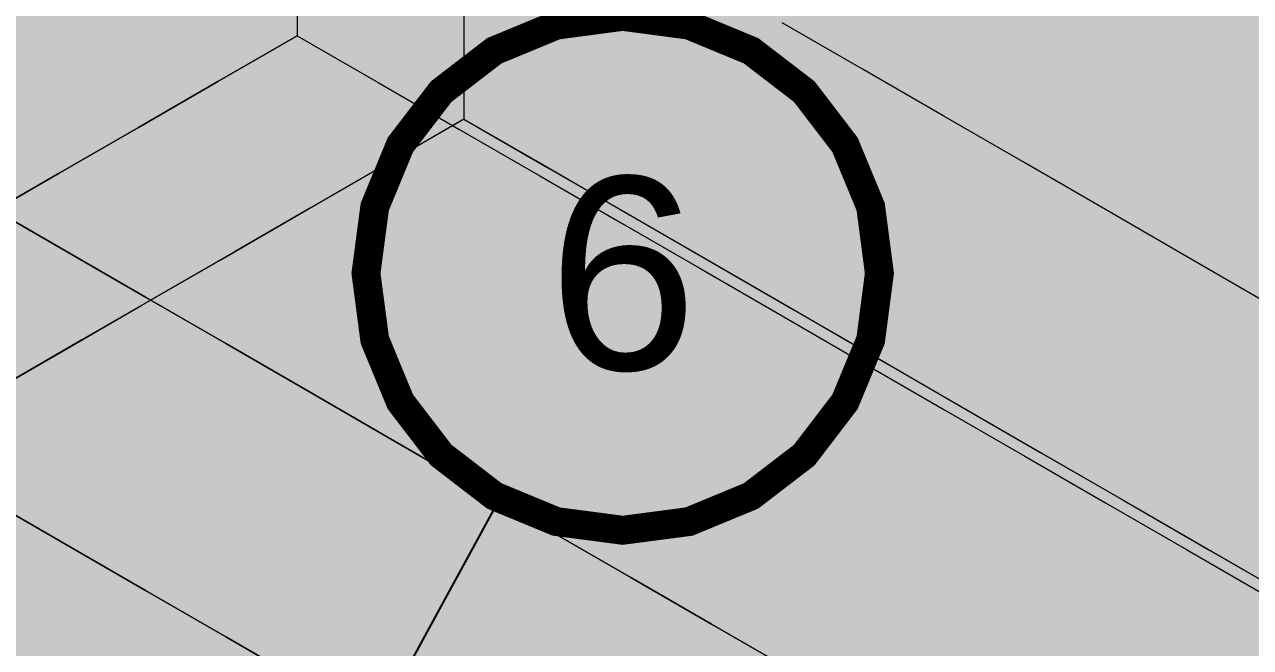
# Model space of a CAD drawing. Header units: metres. Extents: x 349021 to 349543, y 9281040 to 9281959.
# Drawn here: x 349202.7963 to 349202.9874, y 9281042.5714 to 9281042.6684 of the extents above; entities that cross this region are included whole.
import ezdxf
from ezdxf.enums import TextEntityAlignment as Align

# ---------------------------------------------------------------- set-up
doc = ezdxf.new("R2010")
doc.units = ezdxf.units.M
doc.header["$LTSCALE"] = 0.25
doc.layers.add('ISO-3D', color=7, linetype='CONTINUOUS', lineweight=13)
doc.layers.add('ISO-3D-ARISTAS', color=250, linetype='CONTINUOUS', lineweight=13)
doc.layers.add('LLAMADAS-NUM', color=30, linetype='CONTINUOUS', lineweight=25, true_color=0xc05014)
doc.styles.get("Standard").update_dxf_attribs({"font": 'arial.ttf'})

msp = doc.modelspace()

# ---------------------------------------------------------------- linework, layer by layer
at = {"layer": 'ISO-3D', "true_color": 0x8e8d88}
for points in [[(349202.87764, 9281042.67421), (349202.89046, 9281042.6668), (349202.87764, 9281042.68817), (349202.89046, 9281042.68077)], [(349202.90328, 9281042.67337), (349202.9161, 9281042.66597), (349202.90328, 9281042.68734), (349202.9161, 9281042.67993)], [(349202.86403, 9281042.67495), (349202.87662, 9281042.66768), (349202.86403, 9281042.68637), (349202.87662, 9281042.67909)], [(349202.92892, 9281042.67253), (349202.94174, 9281042.66513), (349202.92892, 9281042.6865), (349202.94174, 9281042.6791)], [(349202.95456, 9281042.6717), (349202.96738, 9281042.66429), (349202.95456, 9281042.68566), (349202.96738, 9281042.67826)], [(349202.88922, 9281042.67182), (349202.90182, 9281042.66455), (349202.88922, 9281042.68323), (349202.90182, 9281042.67596)], [(349202.85143, 9281042.67081), (349202.86403, 9281042.66354), (349202.85143, 9281042.68223), (349202.86403, 9281042.67495)], [(349202.86481, 9281042.66764), (349202.87764, 9281042.66024), (349202.86481, 9281042.68161), (349202.87764, 9281042.67421)], [(349202.87662, 9281042.66768), (349202.88922, 9281042.66041), (349202.87662, 9281042.67909), (349202.88922, 9281042.67182)], [(349202.89046, 9281042.6668), (349202.90328, 9281042.6594), (349202.89046, 9281042.68077), (349202.90328, 9281042.67337)], [(349202.9161, 9281042.66597), (349202.92892, 9281042.65857), (349202.9161, 9281042.67993), (349202.92892, 9281042.67253)], [(349202.94174, 9281042.66513), (349202.95456, 9281042.65773), (349202.94174, 9281042.6791), (349202.95456, 9281042.6717)], [(349202.83883, 9281042.66667), (349202.85143, 9281042.6594), (349202.83883, 9281042.67809), (349202.85143, 9281042.67081)], [(349202.96738, 9281042.66429), (349202.9802, 9281042.65689), (349202.96738, 9281042.67826), (349202.9802, 9281042.67086)], [(349202.9802, 9281042.67086), (349202.99302, 9281042.66346), (349202.9802, 9281042.67896), (349202.99302, 9281042.67156)], [(349202.90182, 9281042.66455), (349202.91441, 9281042.65728), (349202.90182, 9281042.67596), (349202.91441, 9281042.66869)], [(349202.86403, 9281042.66354), (349202.87662, 9281042.65627), (349202.86403, 9281042.67495), (349202.87662, 9281042.66768)], [(349202.87764, 9281042.66024), (349202.89046, 9281042.65284), (349202.87764, 9281042.67421), (349202.89046, 9281042.6668)], [(349202.90328, 9281042.6594), (349202.9161, 9281042.652), (349202.90328, 9281042.67337), (349202.9161, 9281042.66597)], [(349202.88922, 9281042.66041), (349202.90182, 9281042.65314), (349202.88922, 9281042.67182), (349202.90182, 9281042.66455)], [(349202.92892, 9281042.65857), (349202.94174, 9281042.65116), (349202.92892, 9281042.67253), (349202.94174, 9281042.66513)], [(349202.95456, 9281042.65773), (349202.96738, 9281042.65033), (349202.95456, 9281042.6717), (349202.96738, 9281042.66429)], [(349202.85143, 9281042.6594), (349202.86403, 9281042.65213), (349202.85143, 9281042.67081), (349202.86403, 9281042.66354)], [(349202.9802, 9281042.65689), (349202.99302, 9281042.64949), (349202.9802, 9281042.67086), (349202.99302, 9281042.66346)], [(349202.86481, 9281042.65367), (349202.87764, 9281042.64627), (349202.86481, 9281042.66764), (349202.87764, 9281042.66024)], [(349202.87662, 9281042.65627), (349202.88922, 9281042.649), (349202.87662, 9281042.66768), (349202.88922, 9281042.66041)], [(349202.91441, 9281042.65728), (349202.92701, 9281042.65), (349202.91441, 9281042.66869), (349202.92701, 9281042.66142)], [(349202.89046, 9281042.65284), (349202.90328, 9281042.64544), (349202.89046, 9281042.6668), (349202.90328, 9281042.6594)], [(349202.9161, 9281042.652), (349202.92892, 9281042.6446), (349202.9161, 9281042.66597), (349202.92892, 9281042.65857)], [(349202.90182, 9281042.65314), (349202.91441, 9281042.64586), (349202.90182, 9281042.66455), (349202.91441, 9281042.65728)], [(349202.94174, 9281042.65116), (349202.95456, 9281042.64376), (349202.94174, 9281042.66513), (349202.95456, 9281042.65773)], [(349202.96738, 9281042.65033), (349202.9802, 9281042.64293), (349202.96738, 9281042.66429), (349202.9802, 9281042.65689)], [(349202.86403, 9281042.65213), (349202.87662, 9281042.64486), (349202.86403, 9281042.66354), (349202.87662, 9281042.65627)], [(349202.87764, 9281042.64627), (349202.89046, 9281042.63887), (349202.87764, 9281042.66024), (349202.89046, 9281042.65284)], [(349202.88922, 9281042.649), (349202.90182, 9281042.64172), (349202.88922, 9281042.66041), (349202.90182, 9281042.65314)], [(349202.92701, 9281042.65), (349202.93961, 9281042.64273), (349202.92701, 9281042.66142), (349202.93961, 9281042.65414)], [(349202.90328, 9281042.64544), (349202.9161, 9281042.63803), (349202.90328, 9281042.6594), (349202.9161, 9281042.652)], [(349202.92892, 9281042.6446), (349202.94174, 9281042.6372), (349202.92892, 9281042.65857), (349202.94174, 9281042.65116)], [(349202.87662, 9281042.64486), (349202.88922, 9281042.63758), (349202.87662, 9281042.65627), (349202.88922, 9281042.649)], [(349202.91441, 9281042.64586), (349202.92701, 9281042.63859), (349202.91441, 9281042.65728), (349202.92701, 9281042.65)], [(349202.95456, 9281042.64376), (349202.96738, 9281042.63636), (349202.95456, 9281042.65773), (349202.96738, 9281042.65033)], [(349202.9802, 9281042.64293), (349202.99302, 9281042.63552), (349202.9802, 9281042.65689), (349202.99302, 9281042.64949)], [(349202.89046, 9281042.63887), (349202.90328, 9281042.63147), (349202.89046, 9281042.65284), (349202.90328, 9281042.64544)], [(349202.90182, 9281042.64172), (349202.91441, 9281042.63445), (349202.90182, 9281042.65314), (349202.91441, 9281042.64586)], [(349202.93961, 9281042.64273), (349202.9522, 9281042.63546), (349202.93961, 9281042.65414), (349202.9522, 9281042.64687)], [(349202.9161, 9281042.63803), (349202.92892, 9281042.63063), (349202.9161, 9281042.652), (349202.92892, 9281042.6446)], [(349202.94174, 9281042.6372), (349202.95456, 9281042.6298), (349202.94174, 9281042.65116), (349202.95456, 9281042.64376)], [(349202.88922, 9281042.63758), (349202.90182, 9281042.63031), (349202.88922, 9281042.649), (349202.90182, 9281042.64172)], [(349202.92701, 9281042.63859), (349202.93961, 9281042.63132), (349202.92701, 9281042.65), (349202.93961, 9281042.64273)], [(349202.96738, 9281042.63636), (349202.9802, 9281042.62896), (349202.96738, 9281042.65033), (349202.9802, 9281042.64293)], [(349202.9522, 9281042.63546), (349202.9648, 9281042.62819), (349202.9522, 9281042.64687), (349202.9648, 9281042.6396)], [(349202.90328, 9281042.63147), (349202.9161, 9281042.62407), (349202.90328, 9281042.64544), (349202.9161, 9281042.63803)], [(349202.91441, 9281042.63445), (349202.92701, 9281042.62718), (349202.91441, 9281042.64586), (349202.92701, 9281042.63859)], [(349202.92892, 9281042.63063), (349202.94174, 9281042.62323), (349202.92892, 9281042.6446), (349202.94174, 9281042.6372)], [(349202.95456, 9281042.6298), (349202.96738, 9281042.62239), (349202.95456, 9281042.64376), (349202.96738, 9281042.63636)], [(349202.9802, 9281042.62896), (349202.99302, 9281042.62156), (349202.9802, 9281042.64293), (349202.99302, 9281042.63552)], [(349202.90182, 9281042.63031), (349202.91441, 9281042.62304), (349202.90182, 9281042.64172), (349202.91441, 9281042.63445)], [(349202.93961, 9281042.63132), (349202.9522, 9281042.62405), (349202.93961, 9281042.64273), (349202.9522, 9281042.63546)], [(349202.79002, 9281042.62909), (349202.80262, 9281042.62182), (349202.79002, 9281042.64051), (349202.80262, 9281042.63323)], [(349202.9648, 9281042.62819), (349202.9774, 9281042.62091), (349202.9648, 9281042.6396), (349202.9774, 9281042.63232)], [(349202.9161, 9281042.62407), (349202.92892, 9281042.61667), (349202.9161, 9281042.63803), (349202.92892, 9281042.63063)], [(349202.92701, 9281042.62718), (349202.93961, 9281042.61991), (349202.92701, 9281042.63859), (349202.93961, 9281042.63132)], [(349202.94174, 9281042.62323), (349202.95456, 9281042.61583), (349202.94174, 9281042.6372), (349202.95456, 9281042.6298)], [(349202.9522, 9281042.62405), (349202.9648, 9281042.61677), (349202.9522, 9281042.63546), (349202.9648, 9281042.62819)], [(349202.96738, 9281042.62239), (349202.9802, 9281042.61499), (349202.96738, 9281042.63636), (349202.9802, 9281042.62896)], [(349202.80262, 9281042.62182), (349202.81522, 9281042.61455), (349202.80262, 9281042.63323), (349202.81522, 9281042.62596)], [(349202.91441, 9281042.62304), (349202.92701, 9281042.61577), (349202.91441, 9281042.63445), (349202.92701, 9281042.62718)], [(349202.93961, 9281042.61991), (349202.9522, 9281042.61263), (349202.93961, 9281042.63132), (349202.9522, 9281042.62405)], [(349202.9774, 9281042.62091), (349202.98999, 9281042.61364), (349202.9774, 9281042.63232), (349202.98999, 9281042.62505)], [(349202.92892, 9281042.61667), (349202.94174, 9281042.60926), (349202.92892, 9281042.63063), (349202.94174, 9281042.62323)], [(349202.95456, 9281042.61583), (349202.96738, 9281042.60843), (349202.95456, 9281042.6298), (349202.96738, 9281042.62239)], [(349202.79002, 9281042.61768), (349202.80262, 9281042.61041), (349202.79002, 9281042.62909), (349202.80262, 9281042.62182)], [(349202.9648, 9281042.61677), (349202.9774, 9281042.6095), (349202.9648, 9281042.62819), (349202.9774, 9281042.62091)], [(349202.9802, 9281042.61499), (349202.99302, 9281042.60759), (349202.9802, 9281042.62896), (349202.99302, 9281042.62156)], [(349202.81522, 9281042.61455), (349202.82781, 9281042.60728), (349202.81522, 9281042.62596), (349202.82781, 9281042.61869)], [(349202.92701, 9281042.61577), (349202.93961, 9281042.60849), (349202.92701, 9281042.62718), (349202.93961, 9281042.61991)], [(349202.9522, 9281042.61263), (349202.9648, 9281042.60536), (349202.9522, 9281042.62405), (349202.9648, 9281042.61677)], [(349202.80262, 9281042.61041), (349202.81522, 9281042.60314), (349202.80262, 9281042.62182), (349202.81522, 9281042.61455)], [(349202.94174, 9281042.60926), (349202.95456, 9281042.60186), (349202.94174, 9281042.62323), (349202.95456, 9281042.61583)], [(349202.96738, 9281042.60843), (349202.9802, 9281042.60103), (349202.96738, 9281042.62239), (349202.9802, 9281042.61499)], [(349202.93961, 9281042.60849), (349202.9522, 9281042.60122), (349202.93961, 9281042.61991), (349202.9522, 9281042.61263)], [(349202.9774, 9281042.6095), (349202.98999, 9281042.60223), (349202.9774, 9281042.62091), (349202.98999, 9281042.61364)], [(349202.82781, 9281042.60728), (349202.84041, 9281042.6), (349202.82781, 9281042.61869), (349202.84041, 9281042.61142)], [(349202.79002, 9281042.60627), (349202.80262, 9281042.599), (349202.79002, 9281042.61768), (349202.80262, 9281042.61041)], [(349202.9648, 9281042.60536), (349202.9774, 9281042.59809), (349202.9648, 9281042.61677), (349202.9774, 9281042.6095)], [(349202.81522, 9281042.60314), (349202.82781, 9281042.59586), (349202.81522, 9281042.61455), (349202.82781, 9281042.60728)], [(349202.95456, 9281042.60186), (349202.96738, 9281042.59446), (349202.95456, 9281042.61583), (349202.96738, 9281042.60843)], [(349202.9802, 9281042.60103), (349202.99302, 9281042.59362), (349202.9802, 9281042.61499), (349202.99302, 9281042.60759)], [(349202.9522, 9281042.60122), (349202.9648, 9281042.59395), (349202.9522, 9281042.61263), (349202.9648, 9281042.60536)], [(349202.80262, 9281042.599), (349202.81522, 9281042.59172), (349202.80262, 9281042.61041), (349202.81522, 9281042.60314)], [(349202.84041, 9281042.6), (349202.85301, 9281042.59273), (349202.84041, 9281042.61142), (349202.85301, 9281042.60414)], [(349202.96738, 9281042.59446), (349202.9802, 9281042.58706), (349202.96738, 9281042.60843), (349202.9802, 9281042.60103)], [(349202.9774, 9281042.59809), (349202.98999, 9281042.59081), (349202.9774, 9281042.6095), (349202.98999, 9281042.60223)], [(349202.82781, 9281042.59586), (349202.84041, 9281042.58859), (349202.82781, 9281042.60728), (349202.84041, 9281042.6)], [(349202.79002, 9281042.59486), (349202.80262, 9281042.58758), (349202.79002, 9281042.60627), (349202.80262, 9281042.599)], [(349202.9648, 9281042.59395), (349202.9774, 9281042.58667), (349202.9648, 9281042.60536), (349202.9774, 9281042.59809)], [(349202.81522, 9281042.59172), (349202.82781, 9281042.58445), (349202.81522, 9281042.60314), (349202.82781, 9281042.59586)], [(349202.85301, 9281042.59273), (349202.8656, 9281042.58546), (349202.85301, 9281042.60414), (349202.8656, 9281042.59687)], [(349202.9802, 9281042.58706), (349202.99302, 9281042.57966), (349202.9802, 9281042.60103), (349202.99302, 9281042.59362)], [(349202.80262, 9281042.58758), (349202.81522, 9281042.58031), (349202.80262, 9281042.599), (349202.81522, 9281042.59172)], [(349202.84041, 9281042.58859), (349202.85301, 9281042.58132), (349202.84041, 9281042.6), (349202.85301, 9281042.59273)], [(349202.9774, 9281042.58667), (349202.98999, 9281042.5794), (349202.9774, 9281042.59809), (349202.98999, 9281042.59081)], [(349202.82781, 9281042.58445), (349202.84041, 9281042.57718), (349202.82781, 9281042.59586), (349202.84041, 9281042.58859)], [(349202.8656, 9281042.58546), (349202.8782, 9281042.57819), (349202.8656, 9281042.59687), (349202.8782, 9281042.5896)], [(349202.81522, 9281042.58031), (349202.82781, 9281042.57304), (349202.81522, 9281042.59172), (349202.82781, 9281042.58445)], [(349202.85301, 9281042.58132), (349202.8656, 9281042.57405), (349202.85301, 9281042.59273), (349202.8656, 9281042.58546)], [(349202.8782, 9281042.57819), (349202.8908, 9281042.57091), (349202.8782, 9281042.5896), (349202.8908, 9281042.58233)], [(349202.84041, 9281042.57718), (349202.85301, 9281042.56991), (349202.84041, 9281042.58859), (349202.85301, 9281042.58132)], [(349202.8656, 9281042.57405), (349202.8782, 9281042.56677), (349202.8656, 9281042.58546), (349202.8782, 9281042.57819)], [(349202.82781, 9281042.57304), (349202.84041, 9281042.56577), (349202.82781, 9281042.58445), (349202.84041, 9281042.57718)], [(349202.8908, 9281042.57091), (349202.90339, 9281042.56364), (349202.8908, 9281042.58233), (349202.90339, 9281042.57505)], [(349202.85301, 9281042.56991), (349202.8656, 9281042.56263), (349202.85301, 9281042.58132), (349202.8656, 9281042.57405)], [(349202.8782, 9281042.56677), (349202.8908, 9281042.5595), (349202.8782, 9281042.57819), (349202.8908, 9281042.57091)], [(349202.84041, 9281042.56577), (349202.85301, 9281042.55849), (349202.84041, 9281042.57718), (349202.85301, 9281042.56991)], [(349202.8656, 9281042.56263), (349202.8782, 9281042.55536), (349202.8656, 9281042.57405), (349202.8782, 9281042.56677)], [(349202.90339, 9281042.56364), (349202.91599, 9281042.55637), (349202.90339, 9281042.57505), (349202.91599, 9281042.56778)]]:
    msp.add_solid(points, dxfattribs=at)
at = {"layer": 'ISO-3D', "true_color": 0x7f7e7a}
for points in [[(349202.81409, 9281042.67521), (349202.80172, 9281042.66807), (349202.81409, 9281042.68663), (349202.80172, 9281042.67948)], [(349202.81718, 9281042.66903), (349202.80528, 9281042.66216), (349202.81718, 9281042.68332), (349202.80528, 9281042.67644)], [(349202.82646, 9281042.67094), (349202.81409, 9281042.6638), (349202.82646, 9281042.68236), (349202.81409, 9281042.67521)], [(349202.841, 9281042.6685), (349202.82909, 9281042.66162), (349202.841, 9281042.68278), (349202.82909, 9281042.67591)], [(349202.86481, 9281042.66796), (349202.85291, 9281042.66109), (349202.86481, 9281042.68225), (349202.85291, 9281042.67537)], [(349202.80172, 9281042.66807), (349202.78935, 9281042.66093), (349202.80172, 9281042.67948), (349202.78935, 9281042.67234)], [(349202.83883, 9281042.66667), (349202.82646, 9281042.65953), (349202.83883, 9281042.67809), (349202.82646, 9281042.67094)], [(349202.80528, 9281042.66216), (349202.79337, 9281042.65528), (349202.80528, 9281042.67644), (349202.79337, 9281042.66957)], [(349202.82909, 9281042.66162), (349202.81718, 9281042.65475), (349202.82909, 9281042.67591), (349202.81718, 9281042.66903)], [(349202.85291, 9281042.66109), (349202.841, 9281042.65421), (349202.85291, 9281042.67537), (349202.841, 9281042.6685)], [(349202.81409, 9281042.6638), (349202.80172, 9281042.65666), (349202.81409, 9281042.67521), (349202.80172, 9281042.66807)], [(349202.82646, 9281042.65953), (349202.81409, 9281042.65239), (349202.82646, 9281042.67094), (349202.81409, 9281042.6638)], [(349202.80172, 9281042.65666), (349202.78935, 9281042.64952), (349202.80172, 9281042.66807), (349202.78935, 9281042.66093)], [(349202.81718, 9281042.65475), (349202.80528, 9281042.64787), (349202.81718, 9281042.66903), (349202.80528, 9281042.66216)], [(349202.841, 9281042.65421), (349202.82909, 9281042.64734), (349202.841, 9281042.6685), (349202.82909, 9281042.66162)], [(349202.86481, 9281042.65367), (349202.85291, 9281042.6468), (349202.86481, 9281042.66796), (349202.85291, 9281042.66109)], [(349202.81409, 9281042.65239), (349202.80172, 9281042.64525), (349202.81409, 9281042.6638), (349202.80172, 9281042.65666)], [(349202.80528, 9281042.64787), (349202.79337, 9281042.641), (349202.80528, 9281042.66216), (349202.79337, 9281042.65528)], [(349202.82909, 9281042.64734), (349202.81718, 9281042.64046), (349202.82909, 9281042.66162), (349202.81718, 9281042.65475)], [(349202.85291, 9281042.6468), (349202.841, 9281042.63992), (349202.85291, 9281042.66109), (349202.841, 9281042.65421)], [(349202.80172, 9281042.64525), (349202.78935, 9281042.6381), (349202.80172, 9281042.65666), (349202.78935, 9281042.64952)], [(349202.81718, 9281042.64046), (349202.80528, 9281042.63359), (349202.81718, 9281042.65475), (349202.80528, 9281042.64787)], [(349202.841, 9281042.63992), (349202.82909, 9281042.63305), (349202.841, 9281042.65421), (349202.82909, 9281042.64734)], [(349202.80528, 9281042.63359), (349202.79337, 9281042.62671), (349202.80528, 9281042.64787), (349202.79337, 9281042.641)], [(349202.82909, 9281042.63305), (349202.81718, 9281042.62617), (349202.82909, 9281042.64734), (349202.81718, 9281042.64046)], [(349202.81718, 9281042.62617), (349202.80528, 9281042.6193), (349202.81718, 9281042.64046), (349202.80528, 9281042.63359)], [(349202.80528, 9281042.6193), (349202.79337, 9281042.61242), (349202.80528, 9281042.63359), (349202.79337, 9281042.62671)]]:
    msp.add_solid(points, dxfattribs=at)
at = {"layer": 'ISO-3D', "true_color": 0x9e9c96}
for points in [[(349202.93823, 9281042.68244), (349202.95083, 9281042.67517), (349202.92632, 9281042.67556), (349202.93892, 9281042.66829)], [(349202.96273, 9281042.68204), (349202.97533, 9281042.67477), (349202.95083, 9281042.67517), (349202.96342, 9281042.66789)], [(349202.98724, 9281042.68164), (349202.99984, 9281042.67437), (349202.97533, 9281042.67477), (349202.98793, 9281042.6675)], [(349202.92632, 9281042.67556), (349202.93892, 9281042.66829), (349202.91441, 9281042.66869), (349202.92701, 9281042.66142)], [(349202.95083, 9281042.67517), (349202.96342, 9281042.66789), (349202.93892, 9281042.66829), (349202.95152, 9281042.66102)], [(349202.97533, 9281042.67477), (349202.98793, 9281042.6675), (349202.96342, 9281042.66789), (349202.97602, 9281042.66062)], [(349202.93892, 9281042.66829), (349202.95152, 9281042.66102), (349202.92701, 9281042.66142), (349202.93961, 9281042.65414)], [(349202.96342, 9281042.66789), (349202.97602, 9281042.66062), (349202.95152, 9281042.66102), (349202.96411, 9281042.65375)], [(349202.83883, 9281042.66667), (349202.85143, 9281042.6594), (349202.82646, 9281042.65953), (349202.83906, 9281042.65226)], [(349202.98793, 9281042.6675), (349203.00052, 9281042.66022), (349202.97602, 9281042.66062), (349202.98862, 9281042.65335)], [(349202.95152, 9281042.66102), (349202.96411, 9281042.65375), (349202.93961, 9281042.65414), (349202.9522, 9281042.64687)], [(349202.97602, 9281042.66062), (349202.98862, 9281042.65335), (349202.96411, 9281042.65375), (349202.97671, 9281042.64647)], [(349202.82646, 9281042.65953), (349202.83906, 9281042.65226), (349202.81409, 9281042.65239), (349202.82669, 9281042.64512)], [(349202.85143, 9281042.6594), (349202.86403, 9281042.65213), (349202.83906, 9281042.65226), (349202.85166, 9281042.64499)], [(349202.81409, 9281042.65239), (349202.82669, 9281042.64512), (349202.80172, 9281042.64525), (349202.81432, 9281042.63797)], [(349202.86481, 9281042.65367), (349202.87771, 9281042.64623), (349202.85227, 9281042.64644), (349202.86517, 9281042.63899)], [(349202.96411, 9281042.65375), (349202.97671, 9281042.64647), (349202.9522, 9281042.64687), (349202.9648, 9281042.6396)], [(349202.98862, 9281042.65335), (349203.00121, 9281042.64607), (349202.97671, 9281042.64647), (349202.98931, 9281042.6392)], [(349202.83906, 9281042.65226), (349202.85166, 9281042.64499), (349202.82669, 9281042.64512), (349202.83928, 9281042.63784)], [(349202.86403, 9281042.65213), (349202.87662, 9281042.64486), (349202.85166, 9281042.64499), (349202.86425, 9281042.63771)], [(349202.80172, 9281042.64525), (349202.81432, 9281042.63797), (349202.78935, 9281042.6381), (349202.80194, 9281042.63083)], [(349202.82669, 9281042.64512), (349202.83928, 9281042.63784), (349202.81432, 9281042.63797), (349202.82691, 9281042.6307)], [(349202.85166, 9281042.64499), (349202.86425, 9281042.63771), (349202.83928, 9281042.63784), (349202.85188, 9281042.63057)], [(349202.85227, 9281042.64644), (349202.86517, 9281042.63899), (349202.83973, 9281042.63919), (349202.85263, 9281042.63175)], [(349202.87662, 9281042.64486), (349202.88922, 9281042.63758), (349202.86425, 9281042.63771), (349202.87685, 9281042.63044)], [(349202.87771, 9281042.64623), (349202.89061, 9281042.63878), (349202.86517, 9281042.63899), (349202.87807, 9281042.63154)], [(349202.97671, 9281042.64647), (349202.98931, 9281042.6392), (349202.9648, 9281042.6396), (349202.9774, 9281042.63232)], [(349202.79002, 9281042.64051), (349202.80262, 9281042.63323), (349202.77805, 9281042.6336), (349202.79065, 9281042.62633)], [(349202.83973, 9281042.63919), (349202.85263, 9281042.63175), (349202.82719, 9281042.63195), (349202.84009, 9281042.62451)], [(349202.86517, 9281042.63899), (349202.87807, 9281042.63154), (349202.85263, 9281042.63175), (349202.86553, 9281042.6243)], [(349202.98931, 9281042.6392), (349203.0019, 9281042.63193), (349202.9774, 9281042.63232), (349202.98999, 9281042.62505)], [(349202.78935, 9281042.6381), (349202.80194, 9281042.63083), (349202.77698, 9281042.63096), (349202.78957, 9281042.62369)], [(349202.81432, 9281042.63797), (349202.82691, 9281042.6307), (349202.80194, 9281042.63083), (349202.81454, 9281042.62356)], [(349202.83928, 9281042.63784), (349202.85188, 9281042.63057), (349202.82691, 9281042.6307), (349202.83951, 9281042.62343)], [(349202.86425, 9281042.63771), (349202.87685, 9281042.63044), (349202.85188, 9281042.63057), (349202.86448, 9281042.6233)], [(349202.88922, 9281042.63758), (349202.90182, 9281042.63031), (349202.87685, 9281042.63044), (349202.88945, 9281042.62317)], [(349202.89061, 9281042.63878), (349202.90351, 9281042.63134), (349202.87807, 9281042.63154), (349202.89097, 9281042.6241)], [(349202.80262, 9281042.63323), (349202.81522, 9281042.62596), (349202.79065, 9281042.62633), (349202.80325, 9281042.61905)], [(349202.82719, 9281042.63195), (349202.84009, 9281042.62451), (349202.81465, 9281042.62472), (349202.82755, 9281042.61727)], [(349202.85263, 9281042.63175), (349202.86553, 9281042.6243), (349202.84009, 9281042.62451), (349202.85299, 9281042.61706)], [(349202.87807, 9281042.63154), (349202.89097, 9281042.6241), (349202.86553, 9281042.6243), (349202.87843, 9281042.61686)], [(349202.90351, 9281042.63134), (349202.91641, 9281042.62389), (349202.89097, 9281042.6241), (349202.90387, 9281042.61665)], [(349202.80194, 9281042.63083), (349202.81454, 9281042.62356), (349202.78957, 9281042.62369), (349202.80217, 9281042.61642)], [(349202.82691, 9281042.6307), (349202.83951, 9281042.62343), (349202.81454, 9281042.62356), (349202.82714, 9281042.61629)], [(349202.85188, 9281042.63057), (349202.86448, 9281042.6233), (349202.83951, 9281042.62343), (349202.85211, 9281042.61616)], [(349202.87685, 9281042.63044), (349202.88945, 9281042.62317), (349202.86448, 9281042.6233), (349202.87707, 9281042.61603)], [(349202.90182, 9281042.63031), (349202.91441, 9281042.62304), (349202.88945, 9281042.62317), (349202.90204, 9281042.6159)], [(349202.79065, 9281042.62633), (349202.80325, 9281042.61905), (349202.77868, 9281042.61942), (349202.79128, 9281042.61214)], [(349202.81522, 9281042.62596), (349202.82781, 9281042.61869), (349202.80325, 9281042.61905), (349202.81585, 9281042.61178)], [(349202.78957, 9281042.62369), (349202.80217, 9281042.61642), (349202.7772, 9281042.61655), (349202.7898, 9281042.60927)], [(349202.81465, 9281042.62472), (349202.82755, 9281042.61727), (349202.80211, 9281042.61747), (349202.81501, 9281042.61003)], [(349202.84009, 9281042.62451), (349202.85299, 9281042.61706), (349202.82755, 9281042.61727), (349202.84045, 9281042.60982)], [(349202.86553, 9281042.6243), (349202.87843, 9281042.61686), (349202.85299, 9281042.61706), (349202.86589, 9281042.60962)], [(349202.89097, 9281042.6241), (349202.90387, 9281042.61665), (349202.87843, 9281042.61686), (349202.89133, 9281042.60941)], [(349202.91641, 9281042.62389), (349202.9293, 9281042.61644), (349202.90387, 9281042.61665), (349202.91676, 9281042.6092)], [(349202.81454, 9281042.62356), (349202.82714, 9281042.61629), (349202.80217, 9281042.61642), (349202.81477, 9281042.60914)], [(349202.83951, 9281042.62343), (349202.85211, 9281042.61616), (349202.82714, 9281042.61629), (349202.83973, 9281042.60901)], [(349202.86448, 9281042.6233), (349202.87707, 9281042.61603), (349202.85211, 9281042.61616), (349202.8647, 9281042.60888)], [(349202.88945, 9281042.62317), (349202.90204, 9281042.6159), (349202.87707, 9281042.61603), (349202.88967, 9281042.60875)], [(349202.91441, 9281042.62304), (349202.92701, 9281042.61577), (349202.90204, 9281042.6159), (349202.91464, 9281042.60862)], [(349202.80325, 9281042.61905), (349202.81585, 9281042.61178), (349202.79128, 9281042.61214), (349202.80388, 9281042.60487)], [(349202.82781, 9281042.61869), (349202.84041, 9281042.61142), (349202.81585, 9281042.61178), (349202.82844, 9281042.60451)], [(349202.80211, 9281042.61747), (349202.81501, 9281042.61003), (349202.78957, 9281042.61024), (349202.80247, 9281042.60279)], [(349202.80217, 9281042.61642), (349202.81477, 9281042.60914), (349202.7898, 9281042.60927), (349202.80239, 9281042.602)], [(349202.82714, 9281042.61629), (349202.83973, 9281042.60901), (349202.81477, 9281042.60914), (349202.82736, 9281042.60187)], [(349202.82755, 9281042.61727), (349202.84045, 9281042.60982), (349202.81501, 9281042.61003), (349202.82791, 9281042.60258)], [(349202.85211, 9281042.61616), (349202.8647, 9281042.60888), (349202.83973, 9281042.60901), (349202.85233, 9281042.60174)], [(349202.85299, 9281042.61706), (349202.86589, 9281042.60962), (349202.84045, 9281042.60982), (349202.85335, 9281042.60238)], [(349202.87707, 9281042.61603), (349202.88967, 9281042.60875), (349202.8647, 9281042.60888), (349202.8773, 9281042.60161)], [(349202.87843, 9281042.61686), (349202.89133, 9281042.60941), (349202.86589, 9281042.60962), (349202.87879, 9281042.60217)], [(349202.90387, 9281042.61665), (349202.91676, 9281042.6092), (349202.89133, 9281042.60941), (349202.90422, 9281042.60196)], [(349202.9293, 9281042.61644), (349202.9422, 9281042.609), (349202.91676, 9281042.6092), (349202.92966, 9281042.60176)], [(349202.90204, 9281042.6159), (349202.91464, 9281042.60862), (349202.88967, 9281042.60875), (349202.90227, 9281042.60148)], [(349202.92701, 9281042.61577), (349202.93961, 9281042.60849), (349202.91464, 9281042.60862), (349202.92724, 9281042.60135)], [(349202.79128, 9281042.61214), (349202.80388, 9281042.60487), (349202.77931, 9281042.60523), (349202.79191, 9281042.59796)], [(349202.81585, 9281042.61178), (349202.82844, 9281042.60451), (349202.80388, 9281042.60487), (349202.81647, 9281042.5976)], [(349202.84041, 9281042.61142), (349202.85301, 9281042.60414), (349202.82844, 9281042.60451), (349202.84104, 9281042.59723)], [(349202.78957, 9281042.61024), (349202.80247, 9281042.60279), (349202.77703, 9281042.60299), (349202.78993, 9281042.59555)], [(349202.7898, 9281042.60927), (349202.80239, 9281042.602), (349202.77743, 9281042.60213), (349202.79002, 9281042.59486)], [(349202.81477, 9281042.60914), (349202.82736, 9281042.60187), (349202.80239, 9281042.602), (349202.81499, 9281042.59473)], [(349202.81501, 9281042.61003), (349202.82791, 9281042.60258), (349202.80247, 9281042.60279), (349202.81537, 9281042.59534)], [(349202.83973, 9281042.60901), (349202.85233, 9281042.60174), (349202.82736, 9281042.60187), (349202.83996, 9281042.5946)], [(349202.84045, 9281042.60982), (349202.85335, 9281042.60238), (349202.82791, 9281042.60258), (349202.84081, 9281042.59514)], [(349202.8647, 9281042.60888), (349202.8773, 9281042.60161), (349202.85233, 9281042.60174), (349202.86493, 9281042.59447)], [(349202.86589, 9281042.60962), (349202.87879, 9281042.60217), (349202.85335, 9281042.60238), (349202.86625, 9281042.59493)], [(349202.88967, 9281042.60875), (349202.90227, 9281042.60148), (349202.8773, 9281042.60161), (349202.8899, 9281042.59434)], [(349202.89133, 9281042.60941), (349202.90422, 9281042.60196), (349202.87879, 9281042.60217), (349202.89168, 9281042.59472)], [(349202.91464, 9281042.60862), (349202.92724, 9281042.60135), (349202.90227, 9281042.60148), (349202.91486, 9281042.59421)], [(349202.91676, 9281042.6092), (349202.92966, 9281042.60176), (349202.90422, 9281042.60196), (349202.91712, 9281042.59452)], [(349202.93961, 9281042.60849), (349202.9522, 9281042.60122), (349202.92724, 9281042.60135), (349202.93983, 9281042.59408)], [(349202.9422, 9281042.609), (349202.9551, 9281042.60155), (349202.92966, 9281042.60176), (349202.94256, 9281042.59431)], [(349202.80388, 9281042.60487), (349202.81647, 9281042.5976), (349202.79191, 9281042.59796), (349202.80451, 9281042.59069)], [(349202.80247, 9281042.60279), (349202.81537, 9281042.59534), (349202.78993, 9281042.59555), (349202.80283, 9281042.5881)], [(349202.82844, 9281042.60451), (349202.84104, 9281042.59723), (349202.81647, 9281042.5976), (349202.82907, 9281042.59032)], [(349202.85301, 9281042.60414), (349202.8656, 9281042.59687), (349202.84104, 9281042.59723), (349202.85364, 9281042.58996)], [(349202.80239, 9281042.602), (349202.81499, 9281042.59473), (349202.79002, 9281042.59486), (349202.80262, 9281042.58758)], [(349202.82736, 9281042.60187), (349202.83996, 9281042.5946), (349202.81499, 9281042.59473), (349202.82759, 9281042.58745)], [(349202.82791, 9281042.60258), (349202.84081, 9281042.59514), (349202.81537, 9281042.59534), (349202.82827, 9281042.5879)], [(349202.85233, 9281042.60174), (349202.86493, 9281042.59447), (349202.83996, 9281042.5946), (349202.85256, 9281042.58732)], [(349202.85335, 9281042.60238), (349202.86625, 9281042.59493), (349202.84081, 9281042.59514), (349202.85371, 9281042.58769)], [(349202.8773, 9281042.60161), (349202.8899, 9281042.59434), (349202.86493, 9281042.59447), (349202.87752, 9281042.58719)], [(349202.87879, 9281042.60217), (349202.89168, 9281042.59472), (349202.86625, 9281042.59493), (349202.87914, 9281042.58748)], [(349202.90227, 9281042.60148), (349202.91486, 9281042.59421), (349202.8899, 9281042.59434), (349202.90249, 9281042.58706)], [(349202.90422, 9281042.60196), (349202.91712, 9281042.59452), (349202.89168, 9281042.59472), (349202.90458, 9281042.58728)], [(349202.92724, 9281042.60135), (349202.93983, 9281042.59408), (349202.91486, 9281042.59421), (349202.92746, 9281042.58693)], [(349202.92966, 9281042.60176), (349202.94256, 9281042.59431), (349202.91712, 9281042.59452), (349202.93002, 9281042.58707)], [(349202.9522, 9281042.60122), (349202.9648, 9281042.59395), (349202.93983, 9281042.59408), (349202.95243, 9281042.5868)], [(349202.9551, 9281042.60155), (349202.968, 9281042.5941), (349202.94256, 9281042.59431), (349202.95546, 9281042.58686)], [(349202.79191, 9281042.59796), (349202.80451, 9281042.59069), (349202.77994, 9281042.59105), (349202.79254, 9281042.58378)], [(349202.81647, 9281042.5976), (349202.82907, 9281042.59032), (349202.80451, 9281042.59069), (349202.8171, 9281042.58342)], [(349202.84104, 9281042.59723), (349202.85364, 9281042.58996), (349202.82907, 9281042.59032), (349202.84167, 9281042.58305)], [(349202.78993, 9281042.59555), (349202.80283, 9281042.5881), (349202.77739, 9281042.58831), (349202.79029, 9281042.58086)], [(349202.81537, 9281042.59534), (349202.82827, 9281042.5879), (349202.80283, 9281042.5881), (349202.81573, 9281042.58066)], [(349202.84081, 9281042.59514), (349202.85371, 9281042.58769), (349202.82827, 9281042.5879), (349202.84117, 9281042.58045)], [(349202.8656, 9281042.59687), (349202.8782, 9281042.5896), (349202.85364, 9281042.58996), (349202.86623, 9281042.58269)], [(349202.81499, 9281042.59473), (349202.82759, 9281042.58745), (349202.80262, 9281042.58758), (349202.81522, 9281042.58031)], [(349202.83996, 9281042.5946), (349202.85256, 9281042.58732), (349202.82759, 9281042.58745), (349202.84018, 9281042.58018)], [(349202.86493, 9281042.59447), (349202.87752, 9281042.58719), (349202.85256, 9281042.58732), (349202.86515, 9281042.58005)], [(349202.86625, 9281042.59493), (349202.87914, 9281042.58748), (349202.85371, 9281042.58769), (349202.8666, 9281042.58024)], [(349202.8899, 9281042.59434), (349202.90249, 9281042.58706), (349202.87752, 9281042.58719), (349202.89012, 9281042.57992)], [(349202.89168, 9281042.59472), (349202.90458, 9281042.58728), (349202.87914, 9281042.58748), (349202.89204, 9281042.58004)], [(349202.91486, 9281042.59421), (349202.92746, 9281042.58693), (349202.90249, 9281042.58706), (349202.91509, 9281042.57979)], [(349202.91712, 9281042.59452), (349202.93002, 9281042.58707), (349202.90458, 9281042.58728), (349202.91748, 9281042.57983)], [(349202.93983, 9281042.59408), (349202.95243, 9281042.5868), (349202.92746, 9281042.58693), (349202.94006, 9281042.57966)], [(349202.94256, 9281042.59431), (349202.95546, 9281042.58686), (349202.93002, 9281042.58707), (349202.94292, 9281042.57962)], [(349202.9648, 9281042.59395), (349202.9774, 9281042.58667), (349202.95243, 9281042.5868), (349202.96503, 9281042.57953)], [(349202.968, 9281042.5941), (349202.9809, 9281042.58666), (349202.95546, 9281042.58686), (349202.96836, 9281042.57942)], [(349202.80451, 9281042.59069), (349202.8171, 9281042.58342), (349202.79254, 9281042.58378), (349202.80514, 9281042.57651)], [(349202.82907, 9281042.59032), (349202.84167, 9281042.58305), (349202.8171, 9281042.58342), (349202.8297, 9281042.57614)], [(349202.85364, 9281042.58996), (349202.86623, 9281042.58269), (349202.84167, 9281042.58305), (349202.85427, 9281042.57578)], [(349202.8782, 9281042.5896), (349202.8908, 9281042.58233), (349202.86623, 9281042.58269), (349202.87883, 9281042.57542)], [(349202.80283, 9281042.5881), (349202.81573, 9281042.58066), (349202.79029, 9281042.58086), (349202.80319, 9281042.57342)], [(349202.82759, 9281042.58745), (349202.84018, 9281042.58018), (349202.81522, 9281042.58031), (349202.82781, 9281042.57304)], [(349202.82827, 9281042.5879), (349202.84117, 9281042.58045), (349202.81573, 9281042.58066), (349202.82863, 9281042.57321)], [(349202.85371, 9281042.58769), (349202.8666, 9281042.58024), (349202.84117, 9281042.58045), (349202.85406, 9281042.573)], [(349202.87914, 9281042.58748), (349202.89204, 9281042.58004), (349202.8666, 9281042.58024), (349202.8795, 9281042.5728)], [(349202.85256, 9281042.58732), (349202.86515, 9281042.58005), (349202.84018, 9281042.58018), (349202.85278, 9281042.57291)], [(349202.87752, 9281042.58719), (349202.89012, 9281042.57992), (349202.86515, 9281042.58005), (349202.87775, 9281042.57278)], [(349202.90249, 9281042.58706), (349202.91509, 9281042.57979), (349202.89012, 9281042.57992), (349202.90272, 9281042.57265)], [(349202.90458, 9281042.58728), (349202.91748, 9281042.57983), (349202.89204, 9281042.58004), (349202.90494, 9281042.57259)], [(349202.92746, 9281042.58693), (349202.94006, 9281042.57966), (349202.91509, 9281042.57979), (349202.92769, 9281042.57252)], [(349202.93002, 9281042.58707), (349202.94292, 9281042.57962), (349202.91748, 9281042.57983), (349202.93038, 9281042.57238)], [(349202.95243, 9281042.5868), (349202.96503, 9281042.57953), (349202.94006, 9281042.57966), (349202.95265, 9281042.57239)], [(349202.95546, 9281042.58686), (349202.96836, 9281042.57942), (349202.94292, 9281042.57962), (349202.95582, 9281042.57218)], [(349202.9774, 9281042.58667), (349202.98999, 9281042.5794), (349202.96503, 9281042.57953), (349202.97762, 9281042.57226)], [(349202.9809, 9281042.58666), (349202.99379, 9281042.57921), (349202.96836, 9281042.57942), (349202.98125, 9281042.57197)], [(349202.79254, 9281042.58378), (349202.80514, 9281042.57651), (349202.78057, 9281042.57687), (349202.79317, 9281042.5696)], [(349202.8171, 9281042.58342), (349202.8297, 9281042.57614), (349202.80514, 9281042.57651), (349202.81773, 9281042.56923)], [(349202.84167, 9281042.58305), (349202.85427, 9281042.57578), (349202.8297, 9281042.57614), (349202.8423, 9281042.56887)], [(349202.86623, 9281042.58269), (349202.87883, 9281042.57542), (349202.85427, 9281042.57578), (349202.86686, 9281042.56851)], [(349202.8908, 9281042.58233), (349202.90339, 9281042.57505), (349202.87883, 9281042.57542), (349202.89143, 9281042.56814)], [(349202.79029, 9281042.58086), (349202.80319, 9281042.57342), (349202.77775, 9281042.57362), (349202.79065, 9281042.56618)], [(349202.81573, 9281042.58066), (349202.82863, 9281042.57321), (349202.80319, 9281042.57342), (349202.81609, 9281042.56597)], [(349202.84018, 9281042.58018), (349202.85278, 9281042.57291), (349202.82781, 9281042.57304), (349202.84041, 9281042.56577)], [(349202.84117, 9281042.58045), (349202.85406, 9281042.573), (349202.82863, 9281042.57321), (349202.84152, 9281042.56576)], [(349202.86515, 9281042.58005), (349202.87775, 9281042.57278), (349202.85278, 9281042.57291), (349202.86538, 9281042.56564)], [(349202.8666, 9281042.58024), (349202.8795, 9281042.5728), (349202.85406, 9281042.573), (349202.86696, 9281042.56556)], [(349202.89012, 9281042.57992), (349202.90272, 9281042.57265), (349202.87775, 9281042.57278), (349202.89035, 9281042.56551)], [(349202.89204, 9281042.58004), (349202.90494, 9281042.57259), (349202.8795, 9281042.5728), (349202.8924, 9281042.56535)], [(349202.91509, 9281042.57979), (349202.92769, 9281042.57252), (349202.90272, 9281042.57265), (349202.91531, 9281042.56538)], [(349202.91748, 9281042.57983), (349202.93038, 9281042.57238), (349202.90494, 9281042.57259), (349202.91784, 9281042.56514)], [(349202.94006, 9281042.57966), (349202.95265, 9281042.57239), (349202.92769, 9281042.57252), (349202.94028, 9281042.56525)], [(349202.94292, 9281042.57962), (349202.95582, 9281042.57218), (349202.93038, 9281042.57238), (349202.94327, 9281042.56494)], [(349202.96503, 9281042.57953), (349202.97762, 9281042.57226), (349202.95265, 9281042.57239), (349202.96525, 9281042.56512)], [(349202.96836, 9281042.57942), (349202.98125, 9281042.57197), (349202.95582, 9281042.57218), (349202.96871, 9281042.56473)], [(349202.98999, 9281042.5794), (349203.00259, 9281042.57213), (349202.97762, 9281042.57226), (349202.99022, 9281042.56499)], [(349202.99379, 9281042.57921), (349203.00669, 9281042.57176), (349202.98125, 9281042.57197), (349202.99415, 9281042.56452)], [(349202.80514, 9281042.57651), (349202.81773, 9281042.56923), (349202.79317, 9281042.5696), (349202.80577, 9281042.56232)], [(349202.8297, 9281042.57614), (349202.8423, 9281042.56887), (349202.81773, 9281042.56923), (349202.83033, 9281042.56196)], [(349202.85427, 9281042.57578), (349202.86686, 9281042.56851), (349202.8423, 9281042.56887), (349202.85489, 9281042.5616)], [(349202.87883, 9281042.57542), (349202.89143, 9281042.56814), (349202.86686, 9281042.56851), (349202.87946, 9281042.56123)], [(349202.90339, 9281042.57505), (349202.91599, 9281042.56778), (349202.89143, 9281042.56814), (349202.90402, 9281042.56087)], [(349202.80319, 9281042.57342), (349202.81609, 9281042.56597), (349202.79065, 9281042.56618), (349202.80355, 9281042.55873)], [(349202.82863, 9281042.57321), (349202.84152, 9281042.56576), (349202.81609, 9281042.56597), (349202.82898, 9281042.55852)], [(349202.85278, 9281042.57291), (349202.86538, 9281042.56564), (349202.84041, 9281042.56577), (349202.85301, 9281042.55849)], [(349202.85406, 9281042.573), (349202.86696, 9281042.56556), (349202.84152, 9281042.56576), (349202.85442, 9281042.55832)], [(349202.87775, 9281042.57278), (349202.89035, 9281042.56551), (349202.86538, 9281042.56564), (349202.87797, 9281042.55836)], [(349202.8795, 9281042.5728), (349202.8924, 9281042.56535), (349202.86696, 9281042.56556), (349202.87986, 9281042.55811)], [(349202.90272, 9281042.57265), (349202.91531, 9281042.56538), (349202.89035, 9281042.56551), (349202.90294, 9281042.55823)], [(349202.90494, 9281042.57259), (349202.91784, 9281042.56514), (349202.8924, 9281042.56535), (349202.9053, 9281042.5579)], [(349202.92769, 9281042.57252), (349202.94028, 9281042.56525), (349202.91531, 9281042.56538), (349202.92791, 9281042.5581)], [(349202.93038, 9281042.57238), (349202.94327, 9281042.56494), (349202.91784, 9281042.56514), (349202.93073, 9281042.5577)], [(349202.95265, 9281042.57239), (349202.96525, 9281042.56512), (349202.94028, 9281042.56525), (349202.95288, 9281042.55797)], [(349202.95582, 9281042.57218), (349202.96871, 9281042.56473), (349202.94327, 9281042.56494), (349202.95617, 9281042.55749)], [(349202.97762, 9281042.57226), (349202.99022, 9281042.56499), (349202.96525, 9281042.56512), (349202.97785, 9281042.55784)], [(349202.98125, 9281042.57197), (349202.99415, 9281042.56452), (349202.96871, 9281042.56473), (349202.98161, 9281042.55728)]]:
    msp.add_solid(points, dxfattribs=at)
at = {"layer": 'ISO-3D-ARISTAS', "color": 250}
for p, q in [((349202.86481, 9281042.68225), (349202.86481, 9281042.66796)), ((349202.86481, 9281042.68161), (349202.86481, 9281042.66764)), ((349202.83883, 9281042.67809), (349202.83883, 9281042.66667)), ((349202.83883, 9281042.67809), (349202.83883, 9281042.66667)), ((349202.86481, 9281042.66796), (349202.86481, 9281042.65367)), ((349202.86481, 9281042.66764), (349202.86481, 9281042.65367)), ((349202.92701, 9281042.66142), (349202.91441, 9281042.66869)), ((349202.92701, 9281042.66142), (349202.91441, 9281042.66869)), ((349202.83883, 9281042.66667), (349202.82646, 9281042.65953)), ((349202.82646, 9281042.65953), (349202.83883, 9281042.66667)), ((349202.83883, 9281042.66667), (349202.85143, 9281042.6594)), ((349202.83883, 9281042.66667), (349202.85143, 9281042.6594)), ((349202.93961, 9281042.65414), (349202.92701, 9281042.66142)), ((349202.93961, 9281042.65414), (349202.92701, 9281042.66142)), ((349202.82646, 9281042.65953), (349202.81409, 9281042.65239)), ((349202.81409, 9281042.65239), (349202.82646, 9281042.65953)), ((349202.85143, 9281042.6594), (349202.86403, 9281042.65213)), ((349202.85143, 9281042.6594), (349202.86403, 9281042.65213)), ((349202.81409, 9281042.65239), (349202.80172, 9281042.64525)), ((349202.80172, 9281042.64525), (349202.81409, 9281042.65239)), ((349202.85227, 9281042.64644), (349202.86481, 9281042.65367)), ((349202.86481, 9281042.65367), (349202.85291, 9281042.6468)), ((349202.86481, 9281042.65367), (349202.87764, 9281042.64627)), ((349202.86481, 9281042.65367), (349202.87771, 9281042.64623)), ((349202.9522, 9281042.64687), (349202.93961, 9281042.65414)), ((349202.9522, 9281042.64687), (349202.93961, 9281042.65414)), ((349202.86403, 9281042.65213), (349202.87662, 9281042.64486)), ((349202.86403, 9281042.65213), (349202.87662, 9281042.64486)), ((349202.85291, 9281042.6468), (349202.841, 9281042.63992)), ((349202.9648, 9281042.6396), (349202.9522, 9281042.64687)), ((349202.9648, 9281042.6396), (349202.9522, 9281042.64687)), ((349202.80172, 9281042.64525), (349202.78935, 9281042.6381)), ((349202.78935, 9281042.6381), (349202.80172, 9281042.64525)), ((349202.83973, 9281042.63919), (349202.85227, 9281042.64644)), ((349202.87662, 9281042.64486), (349202.88922, 9281042.63758)), ((349202.87662, 9281042.64486), (349202.88922, 9281042.63758)), ((349202.87764, 9281042.64627), (349202.89046, 9281042.63887)), ((349202.87771, 9281042.64623), (349202.89061, 9281042.63878)), ((349202.80262, 9281042.63323), (349202.79002, 9281042.64051)), ((349202.79002, 9281042.64051), (349202.80262, 9281042.63323)), ((349202.82719, 9281042.63195), (349202.83973, 9281042.63919)), ((349202.841, 9281042.63992), (349202.82909, 9281042.63305)), ((349202.9774, 9281042.63232), (349202.9648, 9281042.6396)), ((349202.9774, 9281042.63232), (349202.9648, 9281042.6396)), ((349202.88922, 9281042.63758), (349202.90182, 9281042.63031)), ((349202.88922, 9281042.63758), (349202.90182, 9281042.63031)), ((349202.89046, 9281042.63887), (349202.90328, 9281042.63147)), ((349202.89061, 9281042.63878), (349202.90351, 9281042.63134)), ((349202.81522, 9281042.62596), (349202.80262, 9281042.63323)), ((349202.80262, 9281042.63323), (349202.81522, 9281042.62596)), ((349202.81465, 9281042.62472), (349202.82719, 9281042.63195)), ((349202.82909, 9281042.63305), (349202.81718, 9281042.62617)), ((349202.90328, 9281042.63147), (349202.9161, 9281042.62407)), ((349202.90351, 9281042.63134), (349202.91641, 9281042.62389)), ((349202.98999, 9281042.62505), (349202.9774, 9281042.63232)), ((349202.98999, 9281042.62505), (349202.9774, 9281042.63232)), ((349202.90182, 9281042.63031), (349202.91441, 9281042.62304)), ((349202.90182, 9281042.63031), (349202.91441, 9281042.62304)), ((349202.81718, 9281042.62617), (349202.80528, 9281042.6193)), ((349202.82781, 9281042.61869), (349202.81522, 9281042.62596)), ((349202.81522, 9281042.62596), (349202.82781, 9281042.61869)), ((349202.80211, 9281042.61747), (349202.81465, 9281042.62472)), ((349202.9161, 9281042.62407), (349202.92892, 9281042.61667)), ((349202.91641, 9281042.62389), (349202.9293, 9281042.61644)), ((349202.91441, 9281042.62304), (349202.92701, 9281042.61577)), ((349202.91441, 9281042.62304), (349202.92701, 9281042.61577)), ((349202.80528, 9281042.6193), (349202.79337, 9281042.61242)), ((349202.84041, 9281042.61142), (349202.82781, 9281042.61869)), ((349202.82781, 9281042.61869), (349202.84041, 9281042.61142)), ((349202.78957, 9281042.61024), (349202.80211, 9281042.61747)), ((349202.92892, 9281042.61667), (349202.94174, 9281042.60926)), ((349202.9293, 9281042.61644), (349202.9422, 9281042.609)), ((349202.92701, 9281042.61577), (349202.93961, 9281042.60849)), ((349202.92701, 9281042.61577), (349202.93961, 9281042.60849)), ((349202.85301, 9281042.60414), (349202.84041, 9281042.61142)), ((349202.84041, 9281042.61142), (349202.85301, 9281042.60414)), ((349202.93961, 9281042.60849), (349202.9522, 9281042.60122)), ((349202.93961, 9281042.60849), (349202.9522, 9281042.60122)), ((349202.94174, 9281042.60926), (349202.95456, 9281042.60186)), ((349202.9422, 9281042.609), (349202.9551, 9281042.60155)), ((349202.8656, 9281042.59687), (349202.85301, 9281042.60414)), ((349202.85301, 9281042.60414), (349202.8656, 9281042.59687)), ((349202.9522, 9281042.60122), (349202.9648, 9281042.59395)), ((349202.9522, 9281042.60122), (349202.9648, 9281042.59395)), ((349202.95456, 9281042.60186), (349202.96738, 9281042.59446)), ((349202.9551, 9281042.60155), (349202.968, 9281042.5941)), ((349202.8782, 9281042.5896), (349202.8656, 9281042.59687)), ((349202.8656, 9281042.59687), (349202.8782, 9281042.5896)), ((349202.80262, 9281042.58758), (349202.79002, 9281042.59486)), ((349202.79002, 9281042.59486), (349202.80262, 9281042.58758)), ((349202.9648, 9281042.59395), (349202.9774, 9281042.58667)), ((349202.9648, 9281042.59395), (349202.9774, 9281042.58667)), ((349202.96738, 9281042.59446), (349202.9802, 9281042.58706)), ((349202.968, 9281042.5941), (349202.9809, 9281042.58666)), ((349202.8908, 9281042.58233), (349202.8782, 9281042.5896)), ((349202.8782, 9281042.5896), (349202.8908, 9281042.58233)), ((349202.81522, 9281042.58031), (349202.80262, 9281042.58758)), ((349202.80262, 9281042.58758), (349202.81522, 9281042.58031)), ((349202.9774, 9281042.58667), (349202.98999, 9281042.5794)), ((349202.9774, 9281042.58667), (349202.98999, 9281042.5794)), ((349202.9802, 9281042.58706), (349202.99302, 9281042.57966)), ((349202.9809, 9281042.58666), (349202.99379, 9281042.57921)), ((349202.90339, 9281042.57505), (349202.8908, 9281042.58233)), ((349202.8908, 9281042.58233), (349202.90339, 9281042.57505)), ((349202.82781, 9281042.57304), (349202.81522, 9281042.58031)), ((349202.81522, 9281042.58031), (349202.82781, 9281042.57304)), ((349202.91599, 9281042.56778), (349202.90339, 9281042.57505)), ((349202.90339, 9281042.57505), (349202.91599, 9281042.56778)), ((349202.84041, 9281042.56577), (349202.82781, 9281042.57304)), ((349202.82781, 9281042.57304), (349202.84041, 9281042.56577))]:
    msp.add_line(p, q, dxfattribs=at)
at = {"layer": 'LLAMADAS-NUM'}
msp.add_line((349202.76955, 9281042.40968), (349202.8704, 9281042.59456), dxfattribs=at)
at = {"layer": 'LLAMADAS-NUM', "const_width": 0.0045}
msp.add_lwpolyline([(349202.92955, 9281042.62968), (349202.92819, 9281042.64003), (349202.92419, 9281042.64968), (349202.91784, 9281042.65796), (349202.90955, 9281042.66432), (349202.8999, 9281042.66831), (349202.88955, 9281042.66968), (349202.8792, 9281042.66831), (349202.86955, 9281042.66432), (349202.86127, 9281042.65796), (349202.85491, 9281042.64968), (349202.85092, 9281042.64003), (349202.84955, 9281042.62968), (349202.85092, 9281042.61932), (349202.85491, 9281042.60968), (349202.86127, 9281042.60139), (349202.86955, 9281042.59503), (349202.8792, 9281042.59104), (349202.88955, 9281042.58968), (349202.8999, 9281042.59104), (349202.90955, 9281042.59503), (349202.91784, 9281042.60139), (349202.92419, 9281042.60968), (349202.92819, 9281042.61932)], close=True, dxfattribs=at)
at = {"layer": 'LLAMADAS-NUM', "true_color": 0xffffff}
for points in [[(349202.92955, 9281042.62968), (349202.88955, 9281042.66968), (349202.8792, 9281042.66831)], [(349202.92955, 9281042.62968), (349202.8999, 9281042.66831), (349202.88955, 9281042.66968)], [(349202.92955, 9281042.62968), (349202.8792, 9281042.66831), (349202.86955, 9281042.66432)], [(349202.92955, 9281042.62968), (349202.90955, 9281042.66432), (349202.8999, 9281042.66831)], [(349202.92955, 9281042.62968), (349202.86955, 9281042.66432), (349202.86127, 9281042.65796)], [(349202.92955, 9281042.62968), (349202.91784, 9281042.65796), (349202.90955, 9281042.66432)], [(349202.92955, 9281042.62968), (349202.86127, 9281042.65796), (349202.85491, 9281042.64968)], [(349202.92955, 9281042.62968), (349202.92419, 9281042.64968), (349202.91784, 9281042.65796)], [(349202.92955, 9281042.62968), (349202.85491, 9281042.64968), (349202.85092, 9281042.64003)], [(349202.92955, 9281042.62968), (349202.92819, 9281042.64003), (349202.92419, 9281042.64968)], [(349202.92955, 9281042.62968), (349202.85092, 9281042.64003), (349202.84955, 9281042.62968)], [(349202.92955, 9281042.62968), (349202.84955, 9281042.62968), (349202.85092, 9281042.61932)], [(349202.92955, 9281042.62968), (349202.85092, 9281042.61932), (349202.85491, 9281042.60968)], [(349202.92955, 9281042.62968), (349202.85491, 9281042.60968), (349202.86127, 9281042.60139)], [(349202.92955, 9281042.62968), (349202.86127, 9281042.60139), (349202.86955, 9281042.59503)], [(349202.92955, 9281042.62968), (349202.86955, 9281042.59503), (349202.8792, 9281042.59104)], [(349202.92955, 9281042.62968), (349202.8792, 9281042.59104), (349202.88955, 9281042.58968)], [(349202.92955, 9281042.62968), (349202.88955, 9281042.58968), (349202.8999, 9281042.59104)], [(349202.92955, 9281042.62968), (349202.8999, 9281042.59104), (349202.90955, 9281042.59503)], [(349202.92955, 9281042.62968), (349202.90955, 9281042.59503), (349202.91784, 9281042.60139)], [(349202.92955, 9281042.62968), (349202.91784, 9281042.60139), (349202.92419, 9281042.60968)], [(349202.92955, 9281042.62968), (349202.92419, 9281042.60968), (349202.92819, 9281042.61932)]]:
    msp.add_solid(points, dxfattribs=at)

# ---------------------------------------------------------------- texts
at = {"layer": 'LLAMADAS-NUM'}
msp.add_text('6', height=0.03, dxfattribs=at).set_placement((349202.88955, 9281042.62968), align=Align.MIDDLE_CENTER)

doc.saveas('drawing.dxf')
